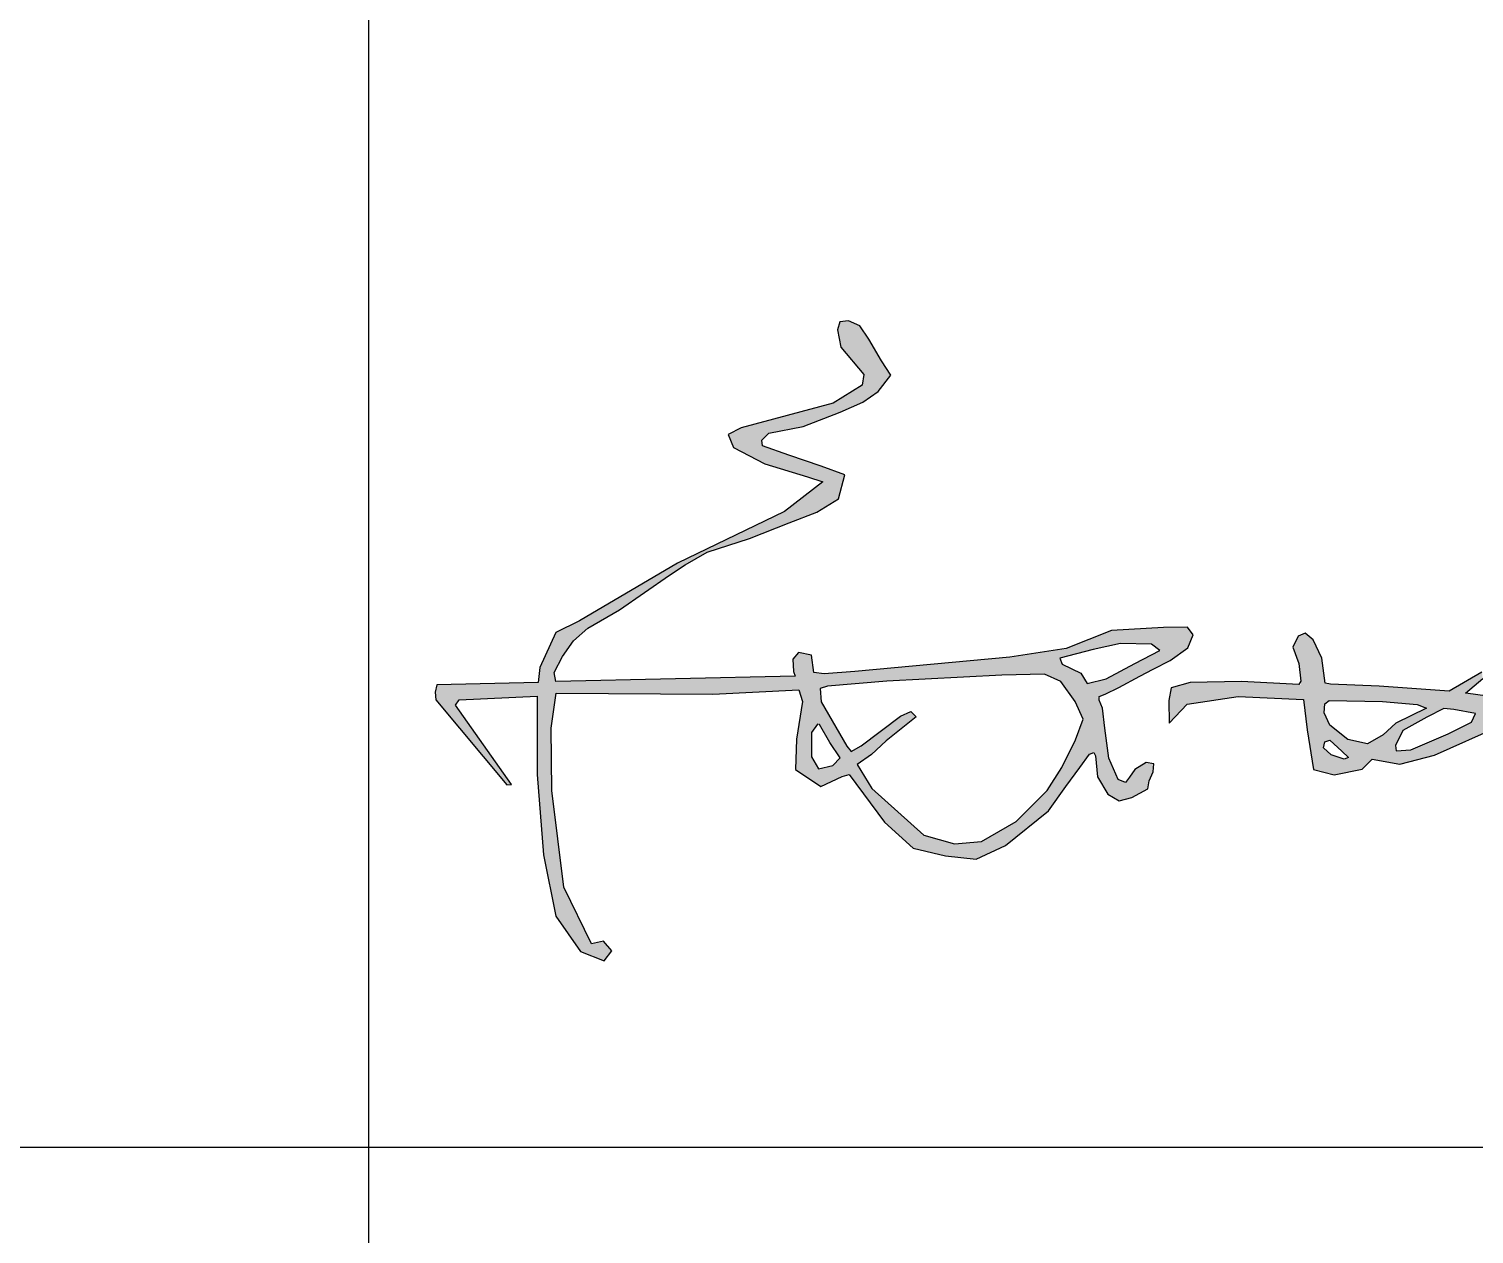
# Model space of a CAD drawing. Extents: x 4150464 to 4450492, y 75142 to 874437.
# Drawn here: x 4332534 to 4334665, y 809932 to 811709 of the extents above; entities that cross this region are included whole.
import ezdxf

# ---------------------------------------------------------------- set-up
doc = ezdxf.new("R2010")
doc.units = 0
doc.header["$LTSCALE"] = 1000
doc.header["$MEASUREMENT"] = 0
doc.layers.add('图框', color=7, linetype='Continuous')

# ---------------------------------------------------------------- blocks, each defined once
blk = doc.blocks.new('3333')
h = blk.add_hatch(color=256)
h.paths.add_polyline_path([(2531856, -909664), (2519411, -910822), (2516955, -910993), (2516136, -910879), (2515945, -909509), (2514917, -909299), (2514441, -909832), (2514517, -910803), (2514631, -911183), (2495464, -911621), (2495330, -910879), (2495978, -909604), (2496854, -908367), (2498015, -907339), (2500567, -905874), (2504552, -903085), (2505809, -902267), (2507580, -901239), (2510970, -900155), (2514150, -898899), (2516378, -898042), (2518111, -896977), (2518626, -895044), (2516722, -894359), (2514132, -893483), (2512018, -892741), (2511961, -892266), (2512532, -891714), (2515275, -891181), (2518245, -890020), (2520054, -889221), (2521292, -888364), (2522304, -887062), (2521561, -885921), (2520552, -884189), (2519828, -883123), (2518914, -882724), (2518209, -882800), (2518019, -883428), (2518312, -884834), (2520132, -887010), (2520021, -887864), (2517679, -889324), (2510319, -891280), (2509272, -891831), (2509685, -892877), (2512193, -894172), (2515639, -895219), (2516852, -895604), (2513788, -897990), (2505216, -902122), (2497360, -906749), (2495458, -907686), (2494157, -910482), (2494047, -911694), (2485916, -911887), (2485778, -912466), (2485833, -913072), (2491511, -919903), (2491897, -919875), (2487404, -913512), (2487708, -913072), (2493964, -912796), (2493942, -919062), (2494471, -925492), (2495441, -930426), (2497424, -933245), (2499319, -933993), (2499937, -933200), (2499275, -932408), (2498306, -932628), (2496102, -928091), (2495132, -920339), (2495088, -915362), (2495485, -912543), (2508046, -912631), (2514922, -912279), (2515231, -913204), (2514746, -916243), (2514658, -918665), (2516685, -920031), (2518404, -919238), (2518977, -919062), (2521798, -922894), (2524090, -924964), (2526690, -925580), (2529158, -925845), (2531494, -924744), (2534938, -921964), (2536345, -920039), (2537470, -918504), (2538228, -917444), (2538595, -917292), (2538704, -917574), (2538877, -919261), (2539699, -920645), (2540608, -921164), (2541626, -920904), (2542924, -920212), (2543011, -919563), (2543335, -918850), (2543400, -918201), (2542773, -918093), (2541864, -918677), (2541452, -919282), (2541128, -919693), (2540543, -919455), (2539786, -917747), (2539461, -915346), (2539280, -913744), (2538877, -912853), (2539482, -912620), (2540584, -912107), (2542276, -911195), (2543341, -910615), (2544689, -909938), (2546119, -908903), (2546557, -907875), (2546081, -907266), (2544158, -907286), (2540006, -907533), (2536369, -908960)])
h.paths.add_polyline_path([(2534622, -911035), (2535947, -911623), (2537083, -913221), (2537734, -914642), (2537103, -916282), (2536009, -918510), (2534831, -920340), (2532348, -922842), (2529571, -924439), (2527404, -924608), (2524943, -923935), (2520795, -920185), (2519596, -918272), (2520753, -917473), (2521931, -916380), (2524329, -914446), (2523908, -914025), (2523088, -914383), (2519932, -916779), (2519133, -917221), (2518775, -916800), (2516713, -913247), (2516629, -912175), (2517218, -911986), (2521978, -911581), (2531214, -911098)], flags=16)
h.paths.add_polyline_path([(2535847, -909751), (2538540, -909037), (2540728, -908574), (2543211, -908616), (2543863, -909142), (2541864, -910172), (2539571, -911412), (2538056, -911770), (2537551, -910950), (2536036, -910235)], flags=16)
h.paths.add_polyline_path([(2518249, -917726), (2517660, -918335), (2516503, -918609), (2515935, -917662), (2515935, -915707), (2516505, -914914), (2517429, -916506)], flags=16)
h = blk.add_hatch(color=256)
h.paths.add_polyline_path([(2556852, -909733), (2556171, -908284), (2555520, -907751), (2554957, -907988), (2554543, -908875), (2555017, -910177), (2555193, -911872), (2550428, -911626), (2546314, -911685), (2544775, -912129), (2544597, -913135), (2544616, -914941), (2546067, -913433), (2550152, -912812), (2555391, -913048), (2555687, -915474), (2556190, -918669), (2557848, -919083), (2560098, -918639), (2560897, -917840), (2563117, -918225), (2565899, -917515), (2571149, -915176), (2571830, -914200), (2571475, -912987), (2568988, -912632), (2568367, -912543), (2569758, -911360), (2569699, -910857), (2567064, -912395), (2561470, -911981), (2557128, -911817)])
h.paths.add_polyline_path([(2557461, -913143), (2561713, -913205), (2564514, -913453), (2565240, -913744), (2562792, -914946), (2561776, -915899), (2560531, -916604), (2558934, -916252), (2557503, -915112), (2557046, -914117), (2557109, -913412)], flags=16)
h.paths.add_polyline_path([(2557503, -916314), (2558457, -917205), (2558996, -917703), (2558643, -917848), (2557606, -917496), (2556984, -916936), (2557109, -916438)], flags=16)
h.paths.add_polyline_path([(2563352, -915526), (2565281, -914469), (2566650, -913785), (2567438, -913868), (2569181, -914179), (2568870, -914884), (2566982, -915796), (2563995, -917081), (2562813, -917164), (2562771, -916749)], flags=16)
for points in [[(2518312, -884834), (2520132, -887010), (2520021, -887864), (2517679, -889324), (2510319, -891280), (2509272, -891831), (2509685, -892877), (2512193, -894172), (2515639, -895219), (2516852, -895604), (2513788, -897990), (2505216, -902122), (2497360, -906749), (2495458, -907686), (2494157, -910482), (2494047, -911694), (2485916, -911887), (2485778, -912466), (2485833, -913072), (2491511, -919903), (2491897, -919875), (2487404, -913512), (2487708, -913072), (2493964, -912796), (2493942, -919062), (2494471, -925492), (2495441, -930426), (2497424, -933245), (2499319, -933993), (2499937, -933200), (2499275, -932408), (2498306, -932628), (2496102, -928091), (2495132, -920339), (2495088, -915362), (2495485, -912543), (2508046, -912631), (2514922, -912279), (2515231, -913204), (2514746, -916243), (2514658, -918665), (2516685, -920031), (2518404, -919238), (2518977, -919062), (2521798, -922894), (2524090, -924964), (2526690, -925580), (2529158, -925845), (2531494, -924744), (2534938, -921964), (2536345, -920039), (2537470, -918504), (2538228, -917444), (2538595, -917292), (2538704, -917574), (2538877, -919261), (2539699, -920645), (2540608, -921164), (2541626, -920904), (2542924, -920212), (2543011, -919563), (2543335, -918850), (2543400, -918201), (2542773, -918093), (2541864, -918677), (2541452, -919282), (2541128, -919693), (2540543, -919455), (2539786, -917747), (2539461, -915346), (2539280, -913744), (2538997, -913119), (2538997, -912806), (2539482, -912620), (2540584, -912107), (2542276, -911195), (2543341, -910615), (2544689, -909938), (2546119, -908903), (2546557, -907875), (2546081, -907266), (2544158, -907286), (2540006, -907533), (2536369, -908960), (2531856, -909664), (2519411, -910822), (2516955, -910993), (2516136, -910879), (2515945, -909509), (2514917, -909299), (2514441, -909832), (2514517, -910803), (2514631, -911183), (2495464, -911621), (2495330, -910879), (2495978, -909604), (2496854, -908367), (2498015, -907339), (2500567, -905874), (2504552, -903085), (2505809, -902267), (2507580, -901239), (2510970, -900155), (2514150, -898899), (2516378, -898042), (2518111, -896977), (2518626, -895044), (2516722, -894359), (2514132, -893483), (2512018, -892741), (2511961, -892266), (2512532, -891714), (2515275, -891181), (2518245, -890020), (2520054, -889221), (2521292, -888364), (2522304, -887062), (2521561, -885921), (2520552, -884189), (2519828, -883123), (2518914, -882724), (2518209, -882800), (2518019, -883428)], [(2543211, -908616), (2540728, -908574), (2538540, -909037), (2535847, -909751), (2536036, -910235), (2537551, -910950), (2538056, -911770), (2539571, -911412), (2541864, -910172), (2543863, -909142)], [(2517218, -911986), (2516629, -912175), (2516713, -913247), (2518775, -916800), (2519133, -917221), (2519932, -916779), (2523088, -914383), (2523908, -914025), (2524329, -914446), (2521931, -916380), (2520753, -917473), (2519596, -918272), (2520795, -920185), (2524943, -923935), (2527404, -924608), (2529571, -924439), (2532348, -922842), (2534831, -920340), (2536009, -918510), (2537103, -916282), (2537734, -914642), (2537083, -913221), (2535947, -911623), (2534622, -911035), (2531214, -911098), (2521978, -911581)], [(2557461, -913143), (2561713, -913205), (2564514, -913453), (2565240, -913744), (2562792, -914946), (2561776, -915899), (2560531, -916604), (2558934, -916252), (2557503, -915112), (2557046, -914117), (2557109, -913412)], [(2566650, -913785), (2565281, -914469), (2563352, -915526), (2562771, -916749), (2562813, -917164), (2563995, -917081), (2566982, -915796), (2568870, -914884), (2569181, -914179), (2567438, -913868)], [(2516419, -915034), (2515935, -915707), (2515935, -917662), (2516503, -918609), (2517660, -918335), (2518249, -917726), (2517429, -916506), (2516587, -915055)], [(2557503, -916314), (2558457, -917205), (2558996, -917703), (2558643, -917848), (2557606, -917496), (2556984, -916936), (2557109, -916438)]]:
    blk.add_lwpolyline(points, close=True)
for points in [[(2571475, -912987), (2568988, -912632), (2568367, -912543), (2569758, -911360)], [(2569699, -910857), (2567064, -912395), (2561470, -911981), (2557562, -911833), (2557118, -911745), (2556852, -909733), (2556171, -908284), (2555520, -907751), (2554957, -907988), (2554543, -908875), (2555017, -910177), (2555165, -911597), (2555017, -911863), (2550428, -911626), (2546314, -911685), (2544775, -912129), (2544597, -913135), (2544616, -914941), (2546067, -913433), (2550152, -912812), (2555391, -913048), (2555687, -915474), (2556190, -918669), (2557848, -919083), (2560098, -918639), (2560897, -917840), (2563117, -918225), (2565899, -917515), (2571149, -915176)]]:
    blk.add_lwpolyline(points)

msp = doc.modelspace()

# ---------------------------------------------------------------- linework, layer by layer
at = {"layer": '图框', "color": 0}
msp.add_line((4327515.6, 810060.1), (4335872, 810060.1), dxfattribs=at)
msp.add_lwpolyline([(4333035.1, 806835.4), (4333035.1, 816802.8)], dxfattribs=at)

# ---------------------------------------------------------------- block references
at = {"xscale": 0.01839593518525362, "yscale": 0.01839593471959233, "zscale": 0.0183959345592}
msp.add_blockref('3333', (4287404.8, 827516.6), dxfattribs=at)

doc.saveas('drawing.dxf')
